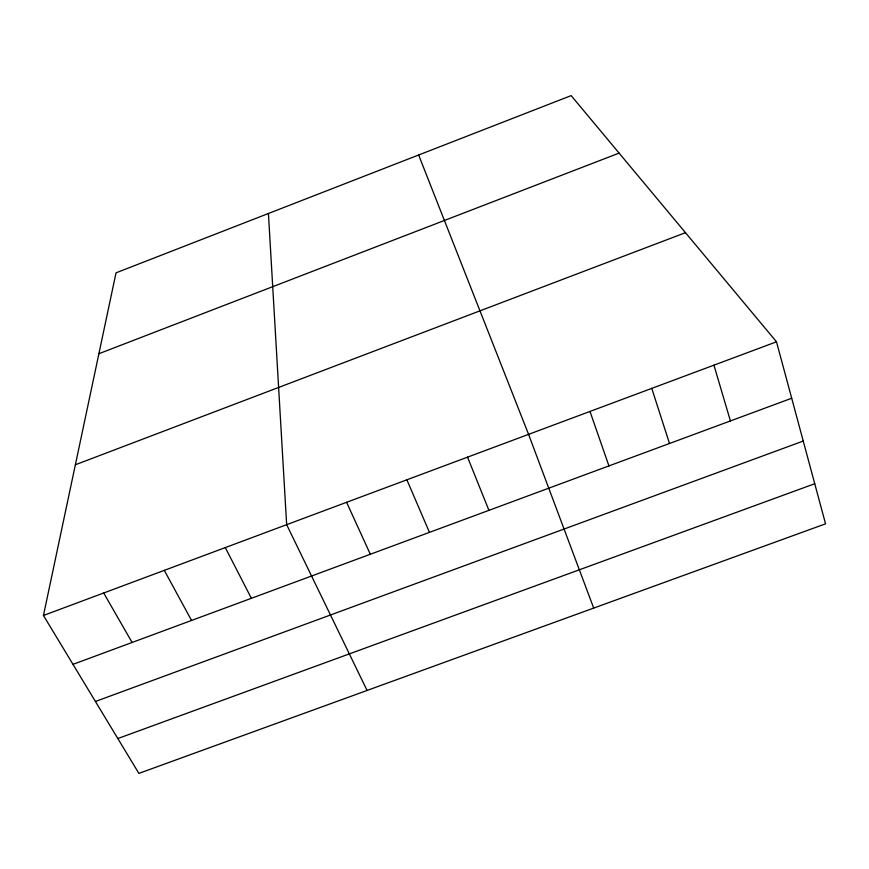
<?xml version="1.0" encoding="UTF-8"?>
<svg xmlns="http://www.w3.org/2000/svg" width="869" height="869" viewBox="0 0 869 869"><rect width="100%" height="100%" fill="white"/><g stroke="black" fill="none" stroke-linecap="round" stroke-linejoin="round"><path stroke-width="1.3" d="M43.45 615.48L116.022 272.844L571.15 95.612L776.495 341.81L825.55 523.822L138.888 773.388L43.45 615.48L776.495 341.81M98.892 353.716L619.097 153.107M75.375 464.774L685.467 232.675M72.985 664.351L791.702 398.241M95.427 701.479L803.238 441.05M117.826 738.541L814.742 483.729M103.693 592.984L132.088 642.463M164.295 570.357L191.549 620.444M225.288 547.589L251.369 598.296M367.076 690.453L286.661 524.68L268.423 213.492M346.59 502.315L370.335 554.259M406.877 479.797L429.449 532.36M467.544 457.148L488.921 510.342M418.641 154.997L528.58 434.37L593.701 608.094M589.986 411.439L608.941 465.903M651.772 388.378L669.499 443.483M713.938 365.165L730.416 420.933"/></g></svg>
